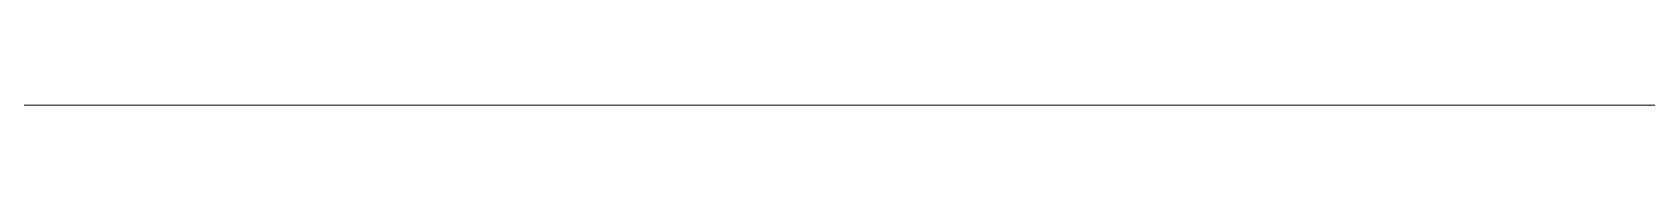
# Model space of a CAD drawing. Header units: inches. Extents: x -7.1 to 19.4, y 0 to 0.
# Drawn here: x 1.693 to 3.196, y 0 to 0 of the extents above; entities that cross this region are included whole.
import ezdxf

# ---------------------------------------------------------------- set-up
doc = ezdxf.new("R2010")
doc.units = ezdxf.units.IN
doc.header["$MEASUREMENT"] = 0

# ---------------------------------------------------------------- blocks, each defined once
blk = doc.blocks.new('A$C5CD4431F')
at = {"color": 0, "linetype": 'Continuous', "lineweight": 0, "extrusion": (1.38778e-16, 0.816497, 0.57735)}
for p, q in [((-2.8674, 33.9618), (3.1458, 30.49)), ((3.1458, 30.49), (-2.8674, 33.9618)), ((2.8674, 30.3293), (-3.1458, 33.801)), ((-3.1458, 33.801), (2.8674, 30.3293)), ((6.4865, 32.4188), (3.1458, 30.49)), ((3.1458, 30.49), (6.4865, 32.4188)), ((0, 28.1273), (6.9597, 32.1455)), ((6.9597, 32.1455), (0, 28.1273)), ((3.1458, 30.49), (3.1458, -1.6555)), ((3.1458, -1.6555), (3.1458, 30.49)), ((-0.4733, 28.4006), (2.8674, 30.3293)), ((2.8674, 30.3293), (-0.4733, 28.4006)), ((2.8674, 30.3293), (2.8674, -1.8162)), ((2.8674, -1.8162), (2.8674, 30.3293)), ((1.8095, 19.207), (5.707, 21.4571)), ((1.8095, 19.207), (5.707, 21.4571)), ((5.9018, 20.766), (2.0601, 18.548)), ((2.0601, 18.548), (5.9018, 20.766)), ((3.6344, 19.7462), (1.8095, 18.6926)), ((3.6344, 19.7462), (1.8095, 18.6926)), ((15.729, 11.1706), (1.8095, 19.207)), ((1.8095, 19.207), (15.729, 11.1706)), ((2.3385, 18.3872), (3.5508, 19.0872)), ((3.5508, 19.0872), (2.3385, 18.3872)), ((1.8095, 18.6926), (15.729, 10.6562)), ((15.729, 10.6562), (1.8095, 18.6926)), ((2.0601, 18.548), (1.0579, 17.9694)), ((1.0579, 17.9694), (2.0601, 18.548)), ((1.3363, 17.8086), (2.3385, 18.3872)), ((2.3385, 18.3872), (1.3363, 17.8086)), ((1.8598, 17.1849), (2.0794, 16.8724)), ((2.0794, 16.8724), (1.8598, 17.1849)), ((1.804, 17.0314), (2.0794, 16.8724)), ((1.804, 17.0314), (2.0794, 16.8724)), ((2.0794, 16.8385), (1.804, 16.9975)), ((2.0794, 16.8385), (1.804, 16.9975)), ((2.0794, 16.8385), (1.8598, 16.2723)), ((1.8598, 16.2723), (2.0794, 16.8385)), ((2.5971, 16.7458), (2.1475, 16.4862)), ((2.6116, 16.7444), (2.162, 16.4848)), ((2.162, 16.4848), (2.6116, 16.7444)), ((2.9186, 16.5671), (2.6116, 16.7444)), ((2.6116, 16.7444), (2.9186, 16.5671)), ((2.9331, 16.5685), (2.6261, 16.7458)), ((2.6293, 16.7428), (2.9364, 16.5655)), ((2.8541, 16.423), (2.6293, 16.7428)), ((2.9364, 16.5655), (2.6293, 16.7428)), ((2.6293, 16.7428), (2.8541, 16.423)), ((2.8159, 16.4127), (2.5911, 16.7326)), ((2.8159, 16.4127), (2.5911, 16.7326)), ((2.469, 16.3075), (2.9186, 16.5671)), ((2.9186, 16.5671), (2.469, 16.3075)), ((2.9364, 16.5655), (3.1612, 16.2457)), ((3.1612, 16.2457), (2.9364, 16.5655)), ((3.1671, 16.2403), (2.9423, 16.5601)), ((2.4895, 16.2721), (2.9391, 16.5316)), ((2.9391, 16.5316), (2.4895, 16.2721)), ((2.9391, 16.5316), (3.1639, 16.2118)), ((3.1639, 16.2118), (2.9391, 16.5316)), ((2.1415, 16.473), (1.9167, 15.8935)), ((2.1415, 16.473), (1.9167, 15.8935)), ((2.162, 16.4848), (2.1415, 16.473)), ((2.162, 16.4848), (2.1415, 16.473)), ((2.162, 16.4848), (2.469, 16.3075)), ((2.469, 16.3075), (2.162, 16.4848)), ((2.135, 16.4716), (1.9102, 15.8922)), ((2.1442, 16.4627), (1.9194, 15.8833)), ((1.9194, 15.8833), (2.1442, 16.4627)), ((2.4513, 16.2855), (2.1442, 16.4627)), ((2.1442, 16.4627), (2.4513, 16.2855)), ((2.5911, 15.8333), (2.8159, 16.4127)), ((2.5911, 15.8333), (2.8159, 16.4127)), ((3.1612, 16.2457), (2.8541, 16.423)), ((2.8541, 16.423), (3.1612, 16.2457)), ((2.6293, 15.8199), (2.8541, 16.3993)), ((2.8541, 16.3993), (2.6293, 15.8199)), ((2.8541, 16.3993), (3.1612, 16.222)), ((3.1612, 16.222), (2.8541, 16.3993)), ((2.2265, 15.706), (2.4513, 16.2855)), ((2.4513, 16.2855), (2.2265, 15.706)), ((2.2647, 15.6926), (2.4895, 16.2721)), ((2.4895, 16.2721), (2.2647, 15.6926)), ((3.1612, 16.222), (2.9364, 15.6426)), ((2.9364, 15.6426), (3.1612, 16.222)), ((3.1639, 16.2118), (2.9391, 15.6324)), ((2.9391, 15.6324), (3.1639, 16.2118)), ((2.9456, 15.6337), (3.1704, 16.2132)), ((1.9167, 15.8935), (2.1415, 15.5737)), ((1.9167, 15.8935), (2.1415, 15.5737)), ((1.9194, 15.8833), (2.2265, 15.706)), ((2.2265, 15.706), (1.9194, 15.8833)), ((1.9135, 15.8651), (2.1383, 15.5452)), ((1.9194, 15.8597), (2.1442, 15.5398)), ((2.2265, 15.6824), (1.9194, 15.8597)), ((1.9194, 15.8597), (2.2265, 15.6824)), ((2.1442, 15.5398), (1.9194, 15.8597)), ((2.1415, 15.5737), (2.5911, 15.8333)), ((2.1415, 15.5737), (2.5911, 15.8333)), ((2.9364, 15.6426), (2.6293, 15.8199)), ((2.6293, 15.8199), (2.9364, 15.6426)), ((2.162, 15.5383), (2.6116, 15.7978)), ((2.6116, 15.7978), (2.162, 15.5383)), ((2.6116, 15.7978), (2.9186, 15.6206)), ((2.9186, 15.6206), (2.6116, 15.7978)), ((2.4895, 15.3728), (2.2647, 15.6926)), ((2.2647, 15.6926), (2.4895, 15.3728)), ((2.4513, 15.3626), (2.2265, 15.6824)), ((2.2265, 15.6824), (2.4513, 15.3626)), ((2.9391, 15.6324), (2.4895, 15.3728)), ((2.4895, 15.3728), (2.9391, 15.6324)), ((2.4835, 15.3596), (2.9331, 15.6191)), ((1.8598, 15.5776), (2.0794, 15.2651)), ((2.0794, 15.2651), (1.8598, 15.5776)), ((2.1442, 15.5398), (2.4513, 15.3626)), ((2.4513, 15.3626), (2.1442, 15.5398)), ((2.4545, 15.3596), (2.1475, 15.5368)), ((2.469, 15.361), (2.162, 15.5383)), ((2.162, 15.5383), (2.469, 15.361)), ((1.804, 15.4242), (2.0794, 15.2651)), ((1.804, 15.4242), (2.0794, 15.2651)), ((2.0794, 15.2312), (1.804, 15.3902)), ((2.0794, 15.2312), (1.804, 15.3902)), ((2.4895, 15.3728), (2.469, 15.361)), ((2.469, 15.361), (2.4895, 15.3728)), ((2.0794, 15.2312), (1.8598, 14.665)), ((1.8598, 14.665), (2.0794, 15.2312)), ((2.5971, 15.1385), (2.1475, 14.8789)), ((2.6116, 15.1371), (2.162, 14.8775)), ((2.162, 14.8775), (2.6116, 15.1371)), ((2.9186, 14.9598), (2.6116, 15.1371)), ((2.6116, 15.1371), (2.9186, 14.9598)), ((2.9331, 14.9613), (2.6261, 15.1385)), ((2.6293, 15.1355), (2.9364, 14.9582)), ((2.8541, 14.8157), (2.6293, 15.1355)), ((2.9364, 14.9582), (2.6293, 15.1355)), ((2.6293, 15.1355), (2.8541, 14.8157)), ((2.8159, 14.8054), (2.5911, 15.1253)), ((2.8159, 14.8054), (2.5911, 15.1253)), ((2.469, 14.7002), (2.9186, 14.9598)), ((2.9186, 14.9598), (2.469, 14.7002)), ((2.9364, 14.9582), (3.1612, 14.6384)), ((3.1612, 14.6384), (2.9364, 14.9582)), ((3.1671, 14.633), (2.9423, 14.9528)), ((2.4895, 14.6648), (2.9391, 14.9244)), ((2.9391, 14.9244), (2.4895, 14.6648)), ((2.9391, 14.9244), (3.1639, 14.6045)), ((3.1639, 14.6045), (2.9391, 14.9244)), ((2.135, 14.8643), (1.9102, 14.2849)), ((2.1415, 14.8657), (1.9167, 14.2863)), ((2.1415, 14.8657), (1.9167, 14.2863)), ((2.162, 14.8775), (2.1415, 14.8657)), ((2.162, 14.8775), (2.1415, 14.8657)), ((2.162, 14.8775), (2.469, 14.7002)), ((2.469, 14.7002), (2.162, 14.8775)), ((2.1442, 14.8554), (1.9194, 14.276)), ((1.9194, 14.276), (2.1442, 14.8554)), ((2.4513, 14.6782), (2.1442, 14.8554)), ((2.1442, 14.8554), (2.4513, 14.6782)), ((2.5911, 14.226), (2.8159, 14.8054)), ((2.5911, 14.226), (2.8159, 14.8054)), ((3.1612, 14.6384), (2.8541, 14.8157)), ((2.8541, 14.8157), (3.1612, 14.6384)), ((2.6293, 14.2126), (2.8541, 14.792)), ((2.8541, 14.792), (2.6293, 14.2126)), ((2.8541, 14.792), (3.1612, 14.6148)), ((3.1612, 14.6148), (2.8541, 14.792)), ((2.2265, 14.0988), (2.4513, 14.6782)), ((2.4513, 14.6782), (2.2265, 14.0988)), ((2.2647, 14.0854), (2.4895, 14.6648)), ((2.4895, 14.6648), (2.2647, 14.0854)), ((3.1612, 14.6148), (2.9364, 14.0354)), ((2.9364, 14.0354), (3.1612, 14.6148)), ((3.1639, 14.6045), (2.9391, 14.0251)), ((2.9391, 14.0251), (3.1639, 14.6045)), ((2.9456, 14.0265), (3.1704, 14.6059)), ((1.9167, 14.2863), (2.1415, 13.9664)), ((1.9167, 14.2863), (2.1415, 13.9664)), ((1.9194, 14.276), (2.2265, 14.0988)), ((2.2265, 14.0988), (1.9194, 14.276)), ((1.9135, 14.2578), (2.1383, 13.938)), ((1.9194, 14.2524), (2.1442, 13.9326)), ((2.2265, 14.0751), (1.9194, 14.2524)), ((1.9194, 14.2524), (2.2265, 14.0751)), ((2.1442, 13.9326), (1.9194, 14.2524)), ((2.1415, 13.9664), (2.5911, 14.226)), ((2.1415, 13.9664), (2.5911, 14.226)), ((2.9364, 14.0354), (2.6293, 14.2126)), ((2.6293, 14.2126), (2.9364, 14.0354)), ((2.162, 13.931), (2.6116, 14.1906)), ((2.6116, 14.1906), (2.162, 13.931)), ((2.6116, 14.1906), (2.9186, 14.0133)), ((2.9186, 14.0133), (2.6116, 14.1906)), ((2.4895, 13.7655), (2.2647, 14.0854)), ((2.2647, 14.0854), (2.4895, 13.7655)), ((2.4513, 13.7553), (2.2265, 14.0751)), ((2.2265, 14.0751), (2.4513, 13.7553)), ((2.9391, 14.0251), (2.4895, 13.7655)), ((2.4895, 13.7655), (2.9391, 14.0251)), ((2.4835, 13.7523), (2.9331, 14.0119)), ((1.8598, 13.9703), (2.0794, 13.6579)), ((2.0794, 13.6579), (1.8598, 13.9703)), ((2.1442, 13.9326), (2.4513, 13.7553)), ((2.4513, 13.7553), (2.1442, 13.9326)), ((2.4545, 13.7523), (2.1475, 13.9295)), ((2.469, 13.7537), (2.162, 13.931)), ((2.162, 13.931), (2.469, 13.7537)), ((1.804, 13.8169), (2.0794, 13.6579)), ((1.804, 13.8169), (2.0794, 13.6579)), ((2.0794, 13.6239), (1.804, 13.7829)), ((2.0794, 13.6239), (1.804, 13.7829)), ((2.4895, 13.7655), (2.469, 13.7537)), ((2.469, 13.7537), (2.4895, 13.7655)), ((2.0794, 13.6239), (1.8598, 13.0578)), ((1.8598, 13.0578), (2.0794, 13.6239)), ((2.5971, 13.5312), (2.1475, 13.2717)), ((2.6116, 13.5298), (2.162, 13.2702)), ((2.162, 13.2702), (2.6116, 13.5298)), ((2.9186, 13.3525), (2.6116, 13.5298)), ((2.6116, 13.5298), (2.9186, 13.3525)), ((2.9331, 13.354), (2.6261, 13.5312)), ((2.6293, 13.5282), (2.9364, 13.351)), ((2.8541, 13.2084), (2.6293, 13.5282)), ((2.9364, 13.351), (2.6293, 13.5282)), ((2.6293, 13.5282), (2.8541, 13.2084)), ((2.8159, 13.1982), (2.5911, 13.518)), ((2.8159, 13.1982), (2.5911, 13.518)), ((2.469, 13.093), (2.9186, 13.3525)), ((2.9186, 13.3525), (2.469, 13.093)), ((2.9364, 13.351), (3.1612, 13.0311)), ((3.1612, 13.0311), (2.9364, 13.351)), ((3.1671, 13.0257), (2.9423, 13.3456)), ((2.4895, 13.0575), (2.9391, 13.3171)), ((2.9391, 13.3171), (2.4895, 13.0575)), ((2.9391, 13.3171), (3.1639, 12.9973)), ((3.1639, 12.9973), (2.9391, 13.3171)), ((2.135, 13.2571), (1.9102, 12.6776)), ((2.1415, 13.2584), (1.9167, 12.679)), ((2.1415, 13.2584), (1.9167, 12.679)), ((2.162, 13.2702), (2.1415, 13.2584)), ((2.162, 13.2702), (2.1415, 13.2584)), ((2.162, 13.2702), (2.469, 13.093)), ((2.469, 13.093), (2.162, 13.2702)), ((2.1442, 13.2482), (1.9194, 12.6688)), ((1.9194, 12.6688), (2.1442, 13.2482)), ((2.4513, 13.0709), (2.1442, 13.2482)), ((2.1442, 13.2482), (2.4513, 13.0709)), ((2.5911, 12.6187), (2.8159, 13.1982)), ((2.5911, 12.6187), (2.8159, 13.1982)), ((3.1612, 13.0311), (2.8541, 13.2084)), ((2.8541, 13.2084), (3.1612, 13.0311)), ((2.6293, 12.6053), (2.8541, 13.1848)), ((2.8541, 13.1848), (2.6293, 12.6053)), ((2.8541, 13.1848), (3.1612, 13.0075)), ((3.1612, 13.0075), (2.8541, 13.1848)), ((2.2265, 12.4915), (2.4513, 13.0709)), ((2.4513, 13.0709), (2.2265, 12.4915)), ((1.0579, 10.2544), (5.9018, 13.0511)), ((5.9018, 13.0511), (1.0579, 10.2544)), ((2.2647, 12.4781), (2.4895, 13.0575)), ((2.4895, 13.0575), (2.2647, 12.4781)), ((3.1612, 13.0075), (2.9364, 12.4281)), ((2.9364, 12.4281), (3.1612, 13.0075)), ((3.1639, 12.9973), (2.9391, 12.4178)), ((2.9391, 12.4178), (3.1639, 12.9973)), ((2.9456, 12.4192), (3.1704, 12.9986)), ((1.9167, 12.679), (2.1415, 12.3592)), ((1.9167, 12.679), (2.1415, 12.3592)), ((1.9194, 12.6688), (2.2265, 12.4915)), ((2.2265, 12.4915), (1.9194, 12.6688)), ((1.9135, 12.6505), (2.1383, 12.3307)), ((1.9194, 12.6451), (2.1442, 12.3253)), ((2.2265, 12.4678), (1.9194, 12.6451)), ((1.9194, 12.6451), (2.2265, 12.4678)), ((2.1442, 12.3253), (1.9194, 12.6451)), ((2.1415, 12.3592), (2.5911, 12.6187)), ((2.1415, 12.3592), (2.5911, 12.6187)), ((2.9364, 12.4281), (2.6293, 12.6053)), ((2.6293, 12.6053), (2.9364, 12.4281)), ((2.162, 12.3237), (2.6116, 12.5833)), ((2.6116, 12.5833), (2.162, 12.3237)), ((2.6116, 12.5833), (2.9186, 12.406)), ((2.9186, 12.406), (2.6116, 12.5833)), ((2.4895, 12.1582), (2.2647, 12.4781)), ((2.2647, 12.4781), (2.4895, 12.1582)), ((2.4513, 12.148), (2.2265, 12.4678)), ((2.2265, 12.4678), (2.4513, 12.148)), ((2.9391, 12.4178), (2.4895, 12.1582)), ((2.4895, 12.1582), (2.9391, 12.4178)), ((2.4835, 12.145), (2.9331, 12.4046)), ((2.1442, 12.3253), (2.4513, 12.148)), ((2.4513, 12.148), (2.1442, 12.3253)), ((2.4545, 12.145), (2.1475, 12.3223)), ((2.469, 12.1464), (2.162, 12.3237)), ((2.162, 12.3237), (2.469, 12.1464)), ((2.4895, 12.1582), (2.469, 12.1464)), ((2.469, 12.1464), (2.4895, 12.1582)), ((1.3397, 10.0957), (3.5508, 11.3723)), ((3.5508, 11.3723), (1.3397, 10.0957)), ((5.707, 8.5989), (1.8095, 6.3487)), ((5.707, 8.5989), (1.8095, 6.3487)), ((1.8095, 6.8631), (3.6344, 7.9166)), ((1.8095, 6.8631), (3.6344, 7.9166)), ((15.729, -1.1733), (1.8095, 6.8631)), ((1.8095, 6.8631), (15.729, -1.1733)), ((15.729, -1.6876), (1.8095, 6.3487)), ((1.8095, 6.3487), (15.729, -1.6876)), ((-2.8674, 1.8162), (3.1458, -1.6555)), ((-2.8674, 1.8162), (3.1458, -1.6555)), ((3.1458, -1.6555), (6.4865, 0.2732)), ((3.1458, -1.6555), (6.4865, 0.2732)), ((2.8674, -1.8162), (-0.4733, 0.1125)), ((2.8674, -1.8162), (-0.4733, 0.1125)), ((6.9597, 0), (0, -4.0182)), ((6.9597, 0), (0, -4.0182)), ((-0.4733, -3.745), (2.8674, -1.8162)), ((-0.4733, -3.745), (2.8674, -1.8162))]:
    blk.add_line(p, q, dxfattribs=at)
at = {"color": 0, "linetype": 'Continuous', "lineweight": 0}
for centre, start, end in [((2.6116, 16.7207), 60, 120), ((2.9186, 16.5435), 35.1039, 60), ((2.162, 16.4611), 120, 158.794), ((3.1434, 16.2236), 338.794, 35.1039), ((1.9371, 15.8817), 158.794, 215.1039), ((2.9186, 15.6442), 300, 338.794), ((2.162, 15.5619), 215.1039, 240), ((2.469, 15.3846), 240, 300), ((2.6116, 15.1135), 60, 120), ((2.9186, 14.9362), 35.1039, 60), ((2.162, 14.8539), 120, 158.794), ((3.1434, 14.6164), 338.794, 35.1039), ((1.9371, 14.2744), 158.794, 215.1039), ((2.9186, 14.0369), 300, 338.794), ((2.162, 13.9546), 215.1039, 240), ((2.469, 13.7773), 240, 300), ((2.6116, 13.5062), 60, 120), ((2.9186, 13.3289), 35.1039, 60), ((2.162, 13.2466), 120, 158.794), ((3.1434, 13.0091), 338.794, 35.1039), ((1.9371, 12.6672), 158.794, 215.1039), ((2.9186, 12.4297), 300, 338.794), ((2.162, 12.3473), 215.1039, 240), ((2.469, 12.1701), 240, 300)]:
    blk.add_arc(centre, 0.0289, start, end, dxfattribs=at)
for centre, major_axis, ratio, start_param, end_param in [((2.054, 16.8407), (-0.0208, -0.036), 0.57735, 1.832596, 2.879793), ((2.054, 16.8407), (-0.0208, -0.036), 0.57735, 1.832596, 2.879793), ((2.6116, 16.7207), (-0.0237, -0.0166), 0.788675, 3.492472, 5.063268), ((2.6116, 16.7207), (0.0237, 0.0166), 0.788675, 0.350879, 1.921676), ((2.6116, 16.7207), (-0.0145, 0.0251), 0.57735, 0, 0.785398), ((2.6116, 16.7207), (0.0145, -0.0251), 0.57735, 3.141593, 3.926991), ((2.6116, 16.7207), (-0.0145, 0.0251), 0.57735, 5.497787, 6.283185), ((2.6116, 16.7207), (0.0145, -0.0251), 0.57735, 2.356194, 3.141593), ((2.6116, 16.7207), (-0.0145, -0.0251), 0.57735, 3.141593, 3.926991), ((2.6116, 16.7207), (0.0145, 0.0251), 0.57735, 0.48719, 0.785398), ((2.6116, 16.7207), (0.0145, 0.0251), 0.57735, 0, 0.48719), ((2.6116, 16.7207), (0.0145, 0.0251), 0.57735, 6.021386, 6.283185), ((2.6116, 16.7207), (-0.0145, -0.0251), 0.57735, 2.879793, 3.141593), ((2.9186, 16.5435), (0.0145, 0.0251), 0.57735, 0, 0.785398), ((2.9186, 16.5435), (0.0145, 0.0251), 0.57735, 0, 0.785398), ((2.9186, 16.5435), (-0.0145, 0.0251), 0.57735, 3.926991, 5.497787), ((2.9186, 16.5435), (0.0145, -0.0251), 0.57735, 0.785398, 2.356194), ((2.9186, 16.5435), (0.0145, 0.0251), 0.57735, 6.021386, 6.283185), ((2.9186, 16.5435), (0.0145, 0.0251), 0.57735, 6.021386, 6.283185), ((2.9186, 16.5435), (-0.0237, -0.0166), 0.788675, 3.141593, 3.492472), ((2.9186, 16.5435), (0.0237, 0.0166), 0.788675, 0, 0.350879), ((2.9186, 16.5435), (-0.0237, -0.0166), 0.788675, 1.921676, 3.141593), ((2.9186, 16.5435), (0.0237, 0.0166), 0.788675, 5.063268, 6.283185), ((2.162, 16.4611), (-0.0145, 0.0251), 0.57735, 5.497787, 6.283185), ((2.162, 16.4611), (0.0145, -0.0251), 0.57735, 2.356194, 3.141593), ((2.162, 16.4611), (0.027, -0.0105), 0.211325, 2.509678, 3.141593), ((2.162, 16.4611), (-0.027, 0.0105), 0.211325, 5.651271, 6.283185), ((2.162, 16.4611), (-0.0145, 0.0251), 0.57735, 0, 0.785398), ((2.162, 16.4611), (0.0145, -0.0251), 0.57735, 3.141593, 3.926991), ((2.162, 16.4611), (-0.0145, -0.0251), 0.57735, 3.926991, 4.974188), ((2.162, 16.4611), (0.0145, 0.0251), 0.57735, 1.426083, 1.832596), ((2.162, 16.4611), (0.0145, 0.0251), 0.57735, 0.785398, 1.426083), ((2.162, 16.4611), (0.027, -0.0105), 0.211325, 3.141593, 4.080475), ((2.162, 16.4611), (-0.027, 0.0105), 0.211325, 0, 0.938882), ((2.8364, 16.4009), (-0.0237, -0.0166), 0.788675, 3.492472, 5.063268), ((2.8364, 16.4009), (0.0237, 0.0166), 0.788675, 0.350879, 1.921676), ((2.8364, 16.4009), (-0.027, 0.0105), 0.211325, 4.080475, 5.651271), ((2.8364, 16.4009), (0.027, -0.0105), 0.211325, 0.938882, 2.509678), ((2.8364, 16.4009), (-0.0145, -0.0251), 0.57735, 1.832596, 2.879793), ((2.8364, 16.4009), (0.0145, 0.0251), 0.57735, 4.974188, 6.021386), ((2.469, 16.2839), (0.0145, 0.0251), 0.57735, 0.785398, 1.832596), ((2.469, 16.2839), (-0.0145, -0.0251), 0.57735, 3.926991, 4.974188), ((2.469, 16.2839), (0.0145, -0.0251), 0.57735, 0.785398, 2.356194), ((2.469, 16.2839), (-0.0145, 0.0251), 0.57735, 3.926991, 5.497787), ((2.469, 16.2839), (-0.027, 0.0105), 0.211325, 0.938882, 2.509678), ((2.469, 16.2839), (0.027, -0.0105), 0.211325, 4.080475, 5.651271), ((3.1434, 16.2236), (0.0237, 0.0166), 0.788675, 0, 0.350879), ((3.1434, 16.2236), (-0.0145, -0.0251), 0.57735, 1.832596, 2.879793), ((3.1434, 16.2236), (-0.0237, -0.0166), 0.788675, 3.141593, 3.492472), ((3.1434, 16.2236), (0.0145, 0.0251), 0.57735, 5.197908, 6.021386), ((3.1434, 16.2236), (0.0237, 0.0166), 0.788675, 5.063268, 6.283185), ((3.1434, 16.2236), (-0.0237, -0.0166), 0.788675, 1.921676, 3.141593), ((3.1434, 16.2236), (0.0145, 0.0251), 0.57735, 4.974188, 5.197908), ((3.1434, 16.2236), (0.027, -0.0105), 0.211325, 0, 0.938882), ((3.1434, 16.2236), (-0.027, 0.0105), 0.211325, 3.141593, 4.080475), ((3.1434, 16.2236), (0.027, -0.0105), 0.211325, 5.651271, 6.283185), ((3.1434, 16.2236), (-0.027, 0.0105), 0.211325, 2.509678, 3.141593), ((1.9371, 15.8817), (-0.0237, -0.0166), 0.788675, 5.063268, 6.283185), ((1.9371, 15.8817), (0.0237, 0.0166), 0.788675, 1.921676, 3.141593), ((1.9371, 15.8817), (-0.027, 0.0105), 0.211325, 0, 0.938882), ((1.9371, 15.8817), (0.027, -0.0105), 0.211325, 3.141593, 4.080475), ((1.9371, 15.8817), (-0.027, 0.0105), 0.211325, 5.651271, 6.283185), ((1.9371, 15.8817), (0.027, -0.0105), 0.211325, 2.509678, 3.141593), ((1.9371, 15.8817), (-0.0145, -0.0251), 0.57735, 4.974188, 6.021386), ((1.9371, 15.8817), (0.0145, 0.0251), 0.57735, 1.832596, 2.423036), ((1.9371, 15.8817), (-0.0237, -0.0166), 0.788675, 0, 0.350879), ((1.9371, 15.8817), (0.0237, 0.0166), 0.788675, 3.141593, 3.492472), ((1.9371, 15.8817), (-0.0145, -0.0251), 0.57735, 5.564629, 6.021386), ((2.6116, 15.8215), (-0.0145, 0.0251), 0.57735, 0.785398, 2.356194), ((2.6116, 15.8215), (0.027, -0.0105), 0.211325, 0.938882, 2.509678), ((2.6116, 15.8215), (0.0145, -0.0251), 0.57735, 3.926991, 5.497787), ((2.6116, 15.8215), (-0.027, 0.0105), 0.211325, 4.080475, 5.651271), ((2.6116, 15.8215), (0.0145, 0.0251), 0.57735, 3.926991, 4.974188), ((2.6116, 15.8215), (-0.0145, -0.0251), 0.57735, 0.785398, 1.534387), ((2.6116, 15.8215), (-0.0145, -0.0251), 0.57735, 1.534387, 1.832596), ((2.2442, 15.7044), (0.0145, 0.0251), 0.57735, 1.832596, 2.879793), ((2.2442, 15.7044), (-0.0145, -0.0251), 0.57735, 4.974188, 6.021386), ((2.2442, 15.7044), (0.027, -0.0105), 0.211325, 4.080475, 5.651271), ((2.2442, 15.7044), (-0.027, 0.0105), 0.211325, 0.938882, 2.509678), ((2.2442, 15.7044), (-0.0237, -0.0166), 0.788675, 0.350879, 1.921676), ((2.2442, 15.7044), (0.0237, 0.0166), 0.788675, 3.492472, 5.063268), ((2.9186, 15.6442), (-0.0145, -0.0251), 0.57735, 0.785398, 1.832596), ((2.9186, 15.6442), (0.0145, 0.0251), 0.57735, 3.926991, 4.974188), ((2.9186, 15.6442), (-0.0145, 0.0251), 0.57735, 3.141593, 3.926991), ((2.9186, 15.6442), (-0.0145, 0.0251), 0.57735, 3.141593, 3.926991), ((2.9186, 15.6442), (-0.027, 0.0105), 0.211325, 3.141593, 4.080475), ((2.9186, 15.6442), (0.027, -0.0105), 0.211325, 0, 0.938882), ((2.9186, 15.6442), (-0.027, 0.0105), 0.211325, 2.509678, 3.141593), ((2.9186, 15.6442), (0.027, -0.0105), 0.211325, 5.651271, 6.283185), ((2.9186, 15.6442), (-0.0145, 0.0251), 0.57735, 2.356194, 3.141593), ((2.9186, 15.6442), (-0.0145, 0.0251), 0.57735, 2.356194, 3.141593), ((2.162, 15.5619), (0.0237, 0.0166), 0.788675, 1.921676, 3.141593), ((2.162, 15.5619), (-0.0237, -0.0166), 0.788675, 5.063268, 6.283185), ((2.162, 15.5619), (0.0145, -0.0251), 0.57735, 3.926991, 5.497787), ((2.162, 15.5619), (-0.0145, 0.0251), 0.57735, 0.785398, 2.356194), ((2.162, 15.5619), (0.0237, 0.0166), 0.788675, 3.141593, 3.492472), ((2.162, 15.5619), (-0.0237, -0.0166), 0.788675, 0, 0.350879), ((2.162, 15.5619), (-0.0145, -0.0251), 0.57735, 6.021386, 6.283185), ((2.162, 15.5619), (0.0145, 0.0251), 0.57735, 2.879793, 3.141593), ((2.162, 15.5619), (0.0145, 0.0251), 0.57735, 3.141593, 3.926991), ((2.162, 15.5619), (-0.0145, -0.0251), 0.57735, 0, 0.378886), ((2.162, 15.5619), (-0.0145, -0.0251), 0.57735, 0.378886, 0.785398), ((2.469, 15.3846), (0.0237, 0.0166), 0.788675, 3.492472, 5.063268), ((2.469, 15.3846), (-0.0237, -0.0166), 0.788675, 0.350879, 1.921676), ((2.469, 15.3846), (-0.0145, -0.0251), 0.57735, 6.021386, 6.283185), ((2.469, 15.3846), (-0.0145, -0.0251), 0.57735, 6.021386, 6.283185), ((2.469, 15.3846), (-0.0145, -0.0251), 0.57735, 0, 0.785398), ((2.469, 15.3846), (-0.0145, -0.0251), 0.57735, 0, 0.785398), ((2.469, 15.3846), (-0.0145, 0.0251), 0.57735, 2.356194, 3.141593), ((2.469, 15.3846), (-0.0145, 0.0251), 0.57735, 2.356194, 3.141593), ((2.469, 15.3846), (-0.0145, 0.0251), 0.57735, 3.141593, 3.926991), ((2.469, 15.3846), (-0.0145, 0.0251), 0.57735, 3.141593, 3.926991), ((2.054, 15.2335), (-0.0208, -0.036), 0.57735, 1.832596, 2.879793), ((2.054, 15.2335), (-0.0208, -0.036), 0.57735, 1.832596, 2.879793), ((2.6116, 15.1135), (-0.0237, -0.0166), 0.788675, 3.492472, 5.063268), ((2.6116, 15.1135), (0.0237, 0.0166), 0.788675, 0.350879, 1.921676), ((2.6116, 15.1135), (-0.0145, 0.0251), 0.57735, 0, 0.785398), ((2.6116, 15.1135), (0.0145, -0.0251), 0.57735, 3.141593, 3.926991), ((2.6116, 15.1135), (-0.0145, 0.0251), 0.57735, 5.497787, 6.283185), ((2.6116, 15.1135), (0.0145, -0.0251), 0.57735, 2.356194, 3.141593), ((2.6116, 15.1135), (-0.0145, -0.0251), 0.57735, 3.141593, 3.926991), ((2.6116, 15.1135), (0.0145, 0.0251), 0.57735, 0.48719, 0.785398), ((2.6116, 15.1135), (0.0145, 0.0251), 0.57735, 0, 0.48719), ((2.6116, 15.1135), (0.0145, 0.0251), 0.57735, 6.021386, 6.283185), ((2.6116, 15.1135), (-0.0145, -0.0251), 0.57735, 2.879793, 3.141593), ((2.9186, 14.9362), (0.0145, 0.0251), 0.57735, 0, 0.785398), ((2.9186, 14.9362), (0.0145, 0.0251), 0.57735, 0, 0.785398), ((2.9186, 14.9362), (-0.0145, 0.0251), 0.57735, 3.926991, 5.497787), ((2.9186, 14.9362), (0.0145, -0.0251), 0.57735, 0.785398, 2.356194), ((2.9186, 14.9362), (0.0145, 0.0251), 0.57735, 6.021386, 6.283185), ((2.9186, 14.9362), (0.0145, 0.0251), 0.57735, 6.021386, 6.283185), ((2.9186, 14.9362), (-0.0237, -0.0166), 0.788675, 3.141593, 3.492472), ((2.9186, 14.9362), (0.0237, 0.0166), 0.788675, 0, 0.350879), ((2.9186, 14.9362), (-0.0237, -0.0166), 0.788675, 1.921676, 3.141593), ((2.9186, 14.9362), (0.0237, 0.0166), 0.788675, 5.063268, 6.283185), ((2.162, 14.8539), (-0.0145, 0.0251), 0.57735, 0, 0.785398), ((2.162, 14.8539), (0.0145, -0.0251), 0.57735, 3.141593, 3.926991), ((2.162, 14.8539), (-0.0145, 0.0251), 0.57735, 5.497787, 6.283185), ((2.162, 14.8539), (0.0145, -0.0251), 0.57735, 2.356194, 3.141593), ((2.162, 14.8539), (0.027, -0.0105), 0.211325, 3.141593, 4.080475), ((2.162, 14.8539), (-0.027, 0.0105), 0.211325, 0, 0.938882), ((2.162, 14.8539), (0.027, -0.0105), 0.211325, 2.509678, 3.141593), ((2.162, 14.8539), (-0.027, 0.0105), 0.211325, 5.651271, 6.283185), ((2.162, 14.8539), (-0.0145, -0.0251), 0.57735, 3.926991, 4.974188), ((2.162, 14.8539), (0.0145, 0.0251), 0.57735, 1.426083, 1.832596), ((2.162, 14.8539), (0.0145, 0.0251), 0.57735, 0.785398, 1.426083), ((2.8364, 14.7936), (-0.0237, -0.0166), 0.788675, 3.492472, 5.063268), ((2.8364, 14.7936), (0.0237, 0.0166), 0.788675, 0.350879, 1.921676), ((2.8364, 14.7936), (-0.027, 0.0105), 0.211325, 4.080475, 5.651271), ((2.8364, 14.7936), (0.027, -0.0105), 0.211325, 0.938882, 2.509678), ((2.8364, 14.7936), (-0.0145, -0.0251), 0.57735, 1.832596, 2.879793), ((2.8364, 14.7936), (0.0145, 0.0251), 0.57735, 4.974188, 6.021386), ((2.469, 14.6766), (0.0145, 0.0251), 0.57735, 0.785398, 1.832596), ((2.469, 14.6766), (-0.0145, -0.0251), 0.57735, 3.926991, 4.974188), ((2.469, 14.6766), (0.0145, -0.0251), 0.57735, 0.785398, 2.356194), ((2.469, 14.6766), (-0.0145, 0.0251), 0.57735, 3.926991, 5.497787), ((2.469, 14.6766), (-0.027, 0.0105), 0.211325, 0.938882, 2.509678), ((2.469, 14.6766), (0.027, -0.0105), 0.211325, 4.080475, 5.651271), ((3.1434, 14.6164), (0.0237, 0.0166), 0.788675, 0, 0.350879), ((3.1434, 14.6164), (-0.0145, -0.0251), 0.57735, 1.832596, 2.879793), ((3.1434, 14.6164), (-0.0237, -0.0166), 0.788675, 3.141593, 3.492472), ((3.1434, 14.6164), (0.0145, 0.0251), 0.57735, 5.197908, 6.021386), ((3.1434, 14.6164), (0.0237, 0.0166), 0.788675, 5.063268, 6.283185), ((3.1434, 14.6164), (-0.0237, -0.0166), 0.788675, 1.921676, 3.141593), ((3.1434, 14.6164), (0.0145, 0.0251), 0.57735, 4.974188, 5.197908), ((3.1434, 14.6164), (0.027, -0.0105), 0.211325, 0, 0.938882), ((3.1434, 14.6164), (-0.027, 0.0105), 0.211325, 3.141593, 4.080475), ((3.1434, 14.6164), (0.027, -0.0105), 0.211325, 5.651271, 6.283185), ((3.1434, 14.6164), (-0.027, 0.0105), 0.211325, 2.509678, 3.141593), ((1.9371, 14.2744), (-0.0237, -0.0166), 0.788675, 5.063268, 6.283185), ((1.9371, 14.2744), (0.0237, 0.0166), 0.788675, 1.921676, 3.141593), ((1.9371, 14.2744), (-0.027, 0.0105), 0.211325, 0, 0.938882), ((1.9371, 14.2744), (0.027, -0.0105), 0.211325, 3.141593, 4.080475), ((1.9371, 14.2744), (-0.027, 0.0105), 0.211325, 5.651271, 6.283185), ((1.9371, 14.2744), (0.027, -0.0105), 0.211325, 2.509678, 3.141593), ((1.9371, 14.2744), (-0.0145, -0.0251), 0.57735, 4.974188, 6.021386), ((1.9371, 14.2744), (0.0145, 0.0251), 0.57735, 1.832596, 2.423036), ((1.9371, 14.2744), (-0.0237, -0.0166), 0.788675, 0, 0.350879), ((1.9371, 14.2744), (0.0237, 0.0166), 0.788675, 3.141593, 3.492472), ((1.9371, 14.2744), (-0.0145, -0.0251), 0.57735, 5.564629, 6.021386), ((2.6116, 14.2142), (-0.0145, 0.0251), 0.57735, 0.785398, 2.356194), ((2.6116, 14.2142), (0.027, -0.0105), 0.211325, 0.938882, 2.509678), ((2.6116, 14.2142), (0.0145, -0.0251), 0.57735, 3.926991, 5.497787), ((2.6116, 14.2142), (-0.027, 0.0105), 0.211325, 4.080475, 5.651271), ((2.6116, 14.2142), (0.0145, 0.0251), 0.57735, 3.926991, 4.974188), ((2.6116, 14.2142), (-0.0145, -0.0251), 0.57735, 0.785398, 1.534387), ((2.6116, 14.2142), (-0.0145, -0.0251), 0.57735, 1.534387, 1.832596), ((2.2442, 14.0972), (0.0145, 0.0251), 0.57735, 1.832596, 2.879793), ((2.2442, 14.0972), (-0.0145, -0.0251), 0.57735, 4.974188, 6.021386), ((2.2442, 14.0972), (0.027, -0.0105), 0.211325, 4.080475, 5.651271), ((2.2442, 14.0972), (-0.027, 0.0105), 0.211325, 0.938882, 2.509678), ((2.2442, 14.0972), (-0.0237, -0.0166), 0.788675, 0.350879, 1.921676), ((2.2442, 14.0972), (0.0237, 0.0166), 0.788675, 3.492472, 5.063268), ((2.9186, 14.0369), (-0.0145, -0.0251), 0.57735, 0.785398, 1.832596), ((2.9186, 14.0369), (0.0145, 0.0251), 0.57735, 3.926991, 4.974188), ((2.9186, 14.0369), (-0.0145, 0.0251), 0.57735, 3.141593, 3.926991), ((2.9186, 14.0369), (-0.0145, 0.0251), 0.57735, 3.141593, 3.926991), ((2.9186, 14.0369), (-0.027, 0.0105), 0.211325, 3.141593, 4.080475), ((2.9186, 14.0369), (0.027, -0.0105), 0.211325, 0, 0.938882), ((2.9186, 14.0369), (-0.027, 0.0105), 0.211325, 2.509678, 3.141593), ((2.9186, 14.0369), (0.027, -0.0105), 0.211325, 5.651271, 6.283185), ((2.9186, 14.0369), (-0.0145, 0.0251), 0.57735, 2.356194, 3.141593), ((2.9186, 14.0369), (-0.0145, 0.0251), 0.57735, 2.356194, 3.141593), ((2.162, 13.9546), (0.0237, 0.0166), 0.788675, 1.921676, 3.141593), ((2.162, 13.9546), (-0.0237, -0.0166), 0.788675, 5.063268, 6.283185), ((2.162, 13.9546), (0.0145, -0.0251), 0.57735, 3.926991, 5.497787), ((2.162, 13.9546), (-0.0145, 0.0251), 0.57735, 0.785398, 2.356194), ((2.162, 13.9546), (0.0237, 0.0166), 0.788675, 3.141593, 3.492472), ((2.162, 13.9546), (-0.0237, -0.0166), 0.788675, 0, 0.350879), ((2.162, 13.9546), (-0.0145, -0.0251), 0.57735, 6.021386, 6.283185), ((2.162, 13.9546), (0.0145, 0.0251), 0.57735, 2.879793, 3.141593), ((2.162, 13.9546), (0.0145, 0.0251), 0.57735, 3.141593, 3.926991), ((2.162, 13.9546), (-0.0145, -0.0251), 0.57735, 0, 0.378886), ((2.162, 13.9546), (-0.0145, -0.0251), 0.57735, 0.378886, 0.785398), ((2.469, 13.7773), (0.0237, 0.0166), 0.788675, 3.492472, 5.063268), ((2.469, 13.7773), (-0.0237, -0.0166), 0.788675, 0.350879, 1.921676), ((2.469, 13.7773), (-0.0145, -0.0251), 0.57735, 6.021386, 6.283185), ((2.469, 13.7773), (-0.0145, -0.0251), 0.57735, 6.021386, 6.283185), ((2.469, 13.7773), (-0.0145, -0.0251), 0.57735, 0, 0.785398), ((2.469, 13.7773), (-0.0145, -0.0251), 0.57735, 0, 0.785398), ((2.469, 13.7773), (-0.0145, 0.0251), 0.57735, 2.356194, 3.141593), ((2.469, 13.7773), (-0.0145, 0.0251), 0.57735, 2.356194, 3.141593), ((2.469, 13.7773), (-0.0145, 0.0251), 0.57735, 3.141593, 3.926991), ((2.469, 13.7773), (-0.0145, 0.0251), 0.57735, 3.141593, 3.926991), ((2.054, 13.6262), (-0.0208, -0.036), 0.57735, 1.832596, 2.879793), ((2.054, 13.6262), (-0.0208, -0.036), 0.57735, 1.832596, 2.879793), ((2.6116, 13.5062), (-0.0237, -0.0166), 0.788675, 3.492472, 5.063268), ((2.6116, 13.5062), (0.0237, 0.0166), 0.788675, 0.350879, 1.921676), ((2.6116, 13.5062), (-0.0145, 0.0251), 0.57735, 0, 0.785398), ((2.6116, 13.5062), (0.0145, -0.0251), 0.57735, 3.141593, 3.926991), ((2.6116, 13.5062), (-0.0145, 0.0251), 0.57735, 5.497787, 6.283185), ((2.6116, 13.5062), (0.0145, -0.0251), 0.57735, 2.356194, 3.141593), ((2.6116, 13.5062), (-0.0145, -0.0251), 0.57735, 3.141593, 3.926991), ((2.6116, 13.5062), (0.0145, 0.0251), 0.57735, 0.48719, 0.785398), ((2.6116, 13.5062), (0.0145, 0.0251), 0.57735, 0, 0.48719), ((2.6116, 13.5062), (0.0145, 0.0251), 0.57735, 6.021386, 6.283185), ((2.6116, 13.5062), (-0.0145, -0.0251), 0.57735, 2.879793, 3.141593), ((2.9186, 13.3289), (0.0145, 0.0251), 0.57735, 0, 0.785398), ((2.9186, 13.3289), (0.0145, 0.0251), 0.57735, 0, 0.785398), ((2.9186, 13.3289), (-0.0145, 0.0251), 0.57735, 3.926991, 5.497787), ((2.9186, 13.3289), (0.0145, -0.0251), 0.57735, 0.785398, 2.356194), ((2.9186, 13.3289), (0.0145, 0.0251), 0.57735, 6.021386, 6.283185), ((2.9186, 13.3289), (0.0145, 0.0251), 0.57735, 6.021386, 6.283185), ((2.9186, 13.3289), (-0.0237, -0.0166), 0.788675, 3.141593, 3.492472), ((2.9186, 13.3289), (0.0237, 0.0166), 0.788675, 0, 0.350879), ((2.9186, 13.3289), (-0.0237, -0.0166), 0.788675, 1.921676, 3.141593), ((2.9186, 13.3289), (0.0237, 0.0166), 0.788675, 5.063268, 6.283185), ((2.162, 13.2466), (-0.0145, 0.0251), 0.57735, 0, 0.785398), ((2.162, 13.2466), (0.0145, -0.0251), 0.57735, 3.141593, 3.926991), ((2.162, 13.2466), (-0.0145, 0.0251), 0.57735, 5.497787, 6.283185), ((2.162, 13.2466), (0.0145, -0.0251), 0.57735, 2.356194, 3.141593), ((2.162, 13.2466), (0.027, -0.0105), 0.211325, 3.141593, 4.080475), ((2.162, 13.2466), (-0.027, 0.0105), 0.211325, 0, 0.938882), ((2.162, 13.2466), (0.027, -0.0105), 0.211325, 2.509678, 3.141593), ((2.162, 13.2466), (-0.027, 0.0105), 0.211325, 5.651271, 6.283185), ((2.162, 13.2466), (-0.0145, -0.0251), 0.57735, 3.926991, 4.974188), ((2.162, 13.2466), (0.0145, 0.0251), 0.57735, 1.426083, 1.832596), ((2.162, 13.2466), (0.0145, 0.0251), 0.57735, 0.785398, 1.426083), ((2.8364, 13.1864), (-0.0237, -0.0166), 0.788675, 3.492472, 5.063268), ((2.8364, 13.1864), (0.0237, 0.0166), 0.788675, 0.350879, 1.921676), ((2.8364, 13.1864), (-0.027, 0.0105), 0.211325, 4.080475, 5.651271), ((2.8364, 13.1864), (0.027, -0.0105), 0.211325, 0.938882, 2.509678), ((2.8364, 13.1864), (-0.0145, -0.0251), 0.57735, 1.832596, 2.879793), ((2.8364, 13.1864), (0.0145, 0.0251), 0.57735, 4.974188, 6.021386), ((2.469, 13.0693), (0.0145, 0.0251), 0.57735, 0.785398, 1.832596), ((2.469, 13.0693), (-0.0145, -0.0251), 0.57735, 3.926991, 4.974188), ((2.469, 13.0693), (0.0145, -0.0251), 0.57735, 0.785398, 2.356194), ((2.469, 13.0693), (-0.0145, 0.0251), 0.57735, 3.926991, 5.497787), ((2.469, 13.0693), (-0.027, 0.0105), 0.211325, 0.938882, 2.509678), ((2.469, 13.0693), (0.027, -0.0105), 0.211325, 4.080475, 5.651271), ((3.1434, 13.0091), (0.0237, 0.0166), 0.788675, 0, 0.350879), ((3.1434, 13.0091), (-0.0145, -0.0251), 0.57735, 1.832596, 2.879793), ((3.1434, 13.0091), (-0.0237, -0.0166), 0.788675, 3.141593, 3.492472), ((3.1434, 13.0091), (0.0145, 0.0251), 0.57735, 5.197908, 6.021386), ((3.1434, 13.0091), (0.0237, 0.0166), 0.788675, 5.063268, 6.283185), ((3.1434, 13.0091), (-0.0237, -0.0166), 0.788675, 1.921676, 3.141593), ((3.1434, 13.0091), (0.0145, 0.0251), 0.57735, 4.974188, 5.197908), ((3.1434, 13.0091), (0.027, -0.0105), 0.211325, 0, 0.938882), ((3.1434, 13.0091), (-0.027, 0.0105), 0.211325, 3.141593, 4.080475), ((3.1434, 13.0091), (0.027, -0.0105), 0.211325, 5.651271, 6.283185), ((3.1434, 13.0091), (-0.027, 0.0105), 0.211325, 2.509678, 3.141593), ((1.9371, 12.6672), (-0.0237, -0.0166), 0.788675, 5.063268, 6.283185), ((1.9371, 12.6672), (0.0237, 0.0166), 0.788675, 1.921676, 3.141593), ((1.9371, 12.6672), (-0.027, 0.0105), 0.211325, 0, 0.938882), ((1.9371, 12.6672), (0.027, -0.0105), 0.211325, 3.141593, 4.080475), ((1.9371, 12.6672), (-0.027, 0.0105), 0.211325, 5.651271, 6.283185), ((1.9371, 12.6672), (0.027, -0.0105), 0.211325, 2.509678, 3.141593), ((1.9371, 12.6672), (-0.0145, -0.0251), 0.57735, 4.974188, 6.021386), ((1.9371, 12.6672), (0.0145, 0.0251), 0.57735, 1.832596, 2.423036), ((1.9371, 12.6672), (-0.0237, -0.0166), 0.788675, 0, 0.350879), ((1.9371, 12.6672), (0.0237, 0.0166), 0.788675, 3.141593, 3.492472), ((1.9371, 12.6672), (-0.0145, -0.0251), 0.57735, 5.564629, 6.021386), ((2.6116, 12.6069), (-0.0145, 0.0251), 0.57735, 0.785398, 2.356194), ((2.6116, 12.6069), (0.027, -0.0105), 0.211325, 0.938882, 2.509678), ((2.6116, 12.6069), (0.0145, -0.0251), 0.57735, 3.926991, 5.497787), ((2.6116, 12.6069), (-0.027, 0.0105), 0.211325, 4.080475, 5.651271), ((2.6116, 12.6069), (0.0145, 0.0251), 0.57735, 3.926991, 4.974188), ((2.6116, 12.6069), (-0.0145, -0.0251), 0.57735, 0.785398, 1.534387), ((2.6116, 12.6069), (-0.0145, -0.0251), 0.57735, 1.534387, 1.832596), ((2.2442, 12.4899), (0.0145, 0.0251), 0.57735, 1.832596, 2.879793), ((2.2442, 12.4899), (-0.0145, -0.0251), 0.57735, 4.974188, 6.021386), ((2.2442, 12.4899), (0.027, -0.0105), 0.211325, 4.080475, 5.651271), ((2.2442, 12.4899), (-0.027, 0.0105), 0.211325, 0.938882, 2.509678), ((2.2442, 12.4899), (-0.0237, -0.0166), 0.788675, 0.350879, 1.921676), ((2.2442, 12.4899), (0.0237, 0.0166), 0.788675, 3.492472, 5.063268), ((2.9186, 12.4297), (-0.0145, -0.0251), 0.57735, 0.785398, 1.832596), ((2.9186, 12.4297), (0.0145, 0.0251), 0.57735, 3.926991, 4.974188), ((2.9186, 12.4297), (-0.0145, 0.0251), 0.57735, 3.141593, 3.926991), ((2.9186, 12.4297), (-0.0145, 0.0251), 0.57735, 3.141593, 3.926991), ((2.9186, 12.4297), (-0.027, 0.0105), 0.211325, 3.141593, 4.080475), ((2.9186, 12.4297), (0.027, -0.0105), 0.211325, 0, 0.938882), ((2.9186, 12.4297), (-0.027, 0.0105), 0.211325, 2.509678, 3.141593), ((2.9186, 12.4297), (0.027, -0.0105), 0.211325, 5.651271, 6.283185), ((2.9186, 12.4297), (-0.0145, 0.0251), 0.57735, 2.356194, 3.141593), ((2.9186, 12.4297), (-0.0145, 0.0251), 0.57735, 2.356194, 3.141593), ((2.162, 12.3473), (0.0237, 0.0166), 0.788675, 1.921676, 3.141593), ((2.162, 12.3473), (-0.0237, -0.0166), 0.788675, 5.063268, 6.283185), ((2.162, 12.3473), (0.0145, -0.0251), 0.57735, 3.926991, 5.497787), ((2.162, 12.3473), (-0.0145, 0.0251), 0.57735, 0.785398, 2.356194), ((2.162, 12.3473), (0.0237, 0.0166), 0.788675, 3.141593, 3.492472), ((2.162, 12.3473), (-0.0237, -0.0166), 0.788675, 0, 0.350879), ((2.162, 12.3473), (-0.0145, -0.0251), 0.57735, 6.021386, 6.283185), ((2.162, 12.3473), (0.0145, 0.0251), 0.57735, 2.879793, 3.141593), ((2.162, 12.3473), (0.0145, 0.0251), 0.57735, 3.141593, 3.926991), ((2.162, 12.3473), (-0.0145, -0.0251), 0.57735, 0, 0.378886), ((2.162, 12.3473), (-0.0145, -0.0251), 0.57735, 0.378886, 0.785398), ((2.469, 12.1701), (0.0237, 0.0166), 0.788675, 3.492472, 5.063268), ((2.469, 12.1701), (-0.0237, -0.0166), 0.788675, 0.350879, 1.921676), ((2.469, 12.1701), (-0.0145, -0.0251), 0.57735, 6.021386, 6.283185), ((2.469, 12.1701), (-0.0145, -0.0251), 0.57735, 6.021386, 6.283185), ((2.469, 12.1701), (-0.0145, -0.0251), 0.57735, 0, 0.785398), ((2.469, 12.1701), (-0.0145, -0.0251), 0.57735, 0, 0.785398), ((2.469, 12.1701), (-0.0145, 0.0251), 0.57735, 2.356194, 3.141593), ((2.469, 12.1701), (-0.0145, 0.0251), 0.57735, 2.356194, 3.141593), ((2.469, 12.1701), (-0.0145, 0.0251), 0.57735, 3.141593, 3.926991), ((2.469, 12.1701), (-0.0145, 0.0251), 0.57735, 3.141593, 3.926991)]:
    blk.add_ellipse(centre, major_axis=major_axis, ratio=ratio, start_param=start_param, end_param=end_param, dxfattribs=at)

msp = doc.modelspace()

# ---------------------------------------------------------------- block references
at = {"extrusion": (0, -1, 0)}
msp.add_blockref('A$C5CD4431F', (-0.1901, 61.7431), dxfattribs=at)

doc.saveas('drawing.dxf')
